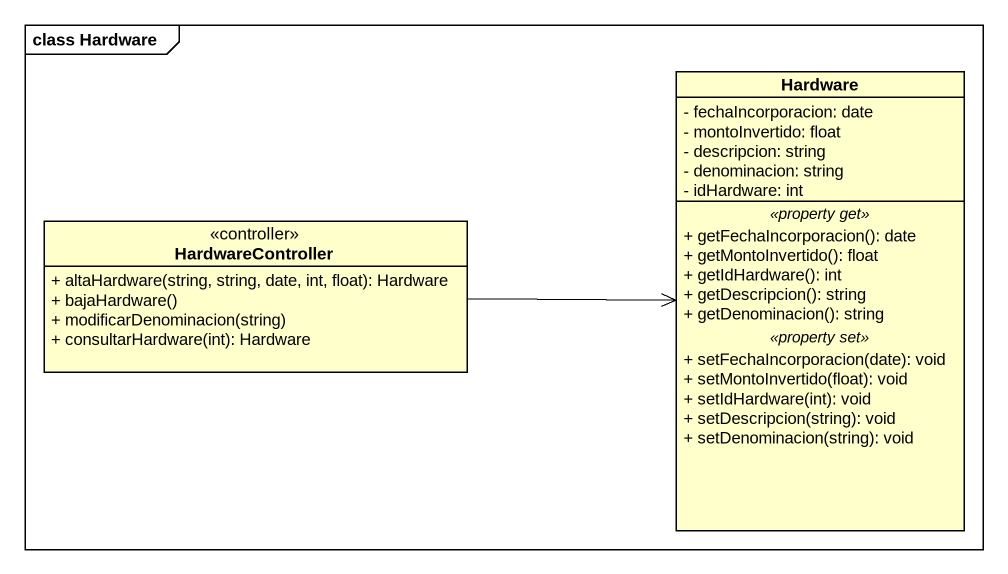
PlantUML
@startuml
mainframe class Hardware
hide circle
hide empty members
skinparam classAttributeIconSize 0
class Hardware {
  - fechaIncorporacion: date
  - montoInvertido: float
  - descripcion: string
  - denominacion: string
  - idHardware: int
  .. <<property get>> ..
  + getFechaIncorporacion(): date
  + getMontoInvertido(): float
  + getIdHardware(): int
  + getDescripcion(): string
  + getDenominacion(): string
  .. <<property set>> ..
  + setFechaIncorporacion(date): void
  + setMontoInvertido(float): void
  + setIdHardware(int): void
  + setDescripcion(string): void
  + setDenominacion(string): void
}
class HardwareController <<controller>> {
  + altaHardware(string, string, date, int, float): Hardware
  + bajaHardware()
  + modificarDenominacion(string)
  + consultarHardware(int): Hardware
}
HardwareController -right-> Hardware
@enduml
